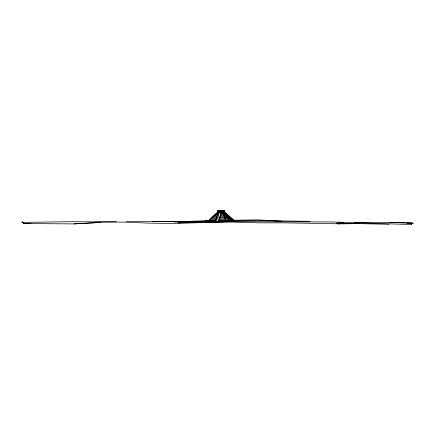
<?xml version="1.0" encoding="UTF-8"?>
<svg xmlns="http://www.w3.org/2000/svg" width="435" height="435" viewBox="0 0 435 435"><rect width="100%" height="100%" fill="white"/><g stroke="black" fill="none" stroke-linecap="round" stroke-linejoin="round"><path stroke-width="0.65" d="M218.816 214.216L218.457 212.894M216.173 220.034L215.265 221.17M224.623 212.693L230.093 218.892M217.353 215.863L217.679 214.857M214.319 221.883L218.587 221.883L218.696 220.893L229.604 220.632L225.955 220.877L222.818 212.845L217.902 212.818L216.815 212.845L216.429 213.835L215.738 213.851L215.358 214.841L214.662 214.857L214.281 215.847L213.59 215.863L213.204 216.853L212.514 216.869L212.128 217.859L211.437 217.875L211.057 218.865L210.361 218.881L209.98 219.871L209.289 219.887L208.903 220.877L208.213 220.893L210.241 220.735M218.914 220.877L221.301 212.845L218.011 221.317M232.469 221.181L230.164 218.903M217.016 219.175L216.652 219.414L217.756 218.017L218.756 214.401M216.641 219.387L216.179 219.969M217.87 217.592L217.973 217.342M411.385 224.547L412.157 223.073L412.462 223.171M100.371 222.437L74.053 223.905L23.599 223.541L30.934 223.372M215.075 221.29L218.332 212.845M228.119 216.918L228.505 217.38M22.805 221.377L22.261 222.437L21.75 222.41L72.732 221.698L125.367 222.154L148.601 223.128L174.919 223.498L230.648 221.611L332.835 221.98L411.379 224.547M214.401 216.211L217.043 213.27M230.931 219.588L233.225 219.316L233.633 220.289L234.324 220.273L234.731 221.246M231.725 220.414L233.633 220.289M219.892 210.453L219.892 210.709C230.952 210.306 219.061 211.997 217.843 210.611L224.433 210.709M217.843 210.611L224.433 210.453M224.482 210.703L217.804 210.861M223.84 210.991L224.112 211.312L224.063 210.97M217.826 211.753L222.432 211.791M224.487 211.339L217.81 211.497L217.815 211.867L224.493 211.709L224.482 210.888M222.399 211.791L224.487 211.595M219.931 211.992L219.941 212.818L219.931 211.992L220.425 211.986L220.36 212.818L220.425 211.986M223.144 211.921L223.503 211.905L223.514 212.731L223.155 212.748L223.144 211.921L223.503 211.905M216.76 213.77L215.738 213.851L218.223 213.835L217.897 214.841L214.662 214.857L215.57 214.787M222.981 213.835L224.264 213.77L226.075 216.712L226.548 216.712L226.836 217.69L227.315 217.69L227.597 218.674L228.076 218.674L228.364 219.653L228.837 219.653L229.125 220.632M225.488 213.59L226.619 213.59L225.123 213.667L226.619 213.59L227.026 214.564L227.722 214.547L228.13 215.515L228.821 215.499L229.229 216.472L229.919 216.456L230.332 217.424L231.023 217.408L231.431 218.381L232.121 218.365L232.529 219.332L233.225 219.316L230.517 219.316M224.264 213.77L220.975 213.851M223.405 214.841L225.025 214.754M227.722 214.547L225.885 214.651L226.363 214.651M214.721 215.776L213.59 215.863L217.571 215.847M223.829 215.847L225.308 215.733M228.13 215.515L227.141 215.591L228.821 215.499L227.565 215.499M225.787 215.733L220.322 215.863M214.042 216.75L212.514 216.869L217.032 216.869M212.623 217.783L211.437 217.875L216.706 217.875M224.253 216.853L226.548 216.712M228.016 216.565L229.919 216.456M224.677 217.859L226.836 217.69M229.25 217.511L230.332 217.424M227.315 217.69L219.675 217.875M229.245 217.543L231.023 217.408L229.707 217.408M210.507 219.795L209.289 219.887L216.293 219.892M225.102 218.865L228.076 218.674M229.414 218.571L232.121 218.365M225.531 219.871L228.837 219.653M231.616 220.48L234.324 220.273L233.073 220.273M215.619 221.883L214.808 221.921M218.587 221.883L229.887 221.616M74.053 223.905L100.104 222.437M94.797 222.084L116.406 221.758M126.422 221.333L179.057 221.698L209.697 220.54M178.247 222.802L204.564 221.698M178.519 222.802L204.836 221.698M336.973 223.171L343.922 222.981M354.52 222.682L389.613 222.437L412.429 223.073M339.817 223.813L283.74 222.845L258.841 222.845L232.524 222.089L204.782 222.067M344.525 223.677L355.292 223.378M217.804 211.046L217.81 211.497M217.815 211.867L217.902 212.818M233.318 220.208L258.287 219.86L281.907 221.181M179.057 221.698L257.476 220.594L310.111 221.333M205.108 221.333L178.79 221.698L152.739 221.333M337.783 223.905L359.827 223.595M222.655 211.421L222.981 211.062L222.943 211.399M224.487 211.633L224.433 212.661L225.52 212.639L225.928 213.607M224.003 212.639L225.52 212.639L222.405 212.818L222.383 210.611M222.818 212.845L216.815 212.845L217.674 212.764M220.648 214.857L223.666 214.857M220.001 216.869L224.514 216.869M210.361 218.881L216.592 218.865M219.349 218.881L225.368 218.881M219.022 219.887L225.792 219.887M208.903 220.877L215.303 220.877M208.213 220.893L215.727 220.893M218.696 220.893L226.216 220.893L226.379 221.883M174.43 222.067L179.883 222.067M344.128 223.171L336.701 223.171L389.069 224.275M407.149 223.171L412.695 223.171L413.25 223.53L411.907 223.514M205.38 220.594L209.654 220.654M389.341 222.437L412.157 223.073M224.835 212.688L232.546 221.023M231.219 221.11L223.508 212.78L223.786 213.77M23.599 223.541L23.06 222.41M223.334 211.905L223.324 212.748M219.218 211.095L219.213 211.437L218.582 211.437L218.587 211.095M221.725 211.1L221.116 211.1L221.121 211.437L221.73 211.437L221.725 211.1"/></g></svg>
